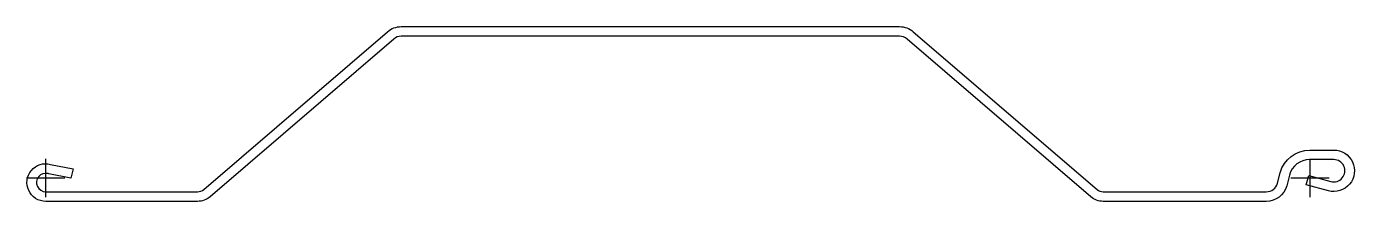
# Model space of a CAD drawing. Header units: millimetres. Extents: x -10 to 683, y -12 to 79.
import ezdxf

# ---------------------------------------------------------------- set-up
doc = ezdxf.new("R2010")
doc.units = ezdxf.units.MM
doc.header["$LTSCALE"] = 0.2

msp = doc.modelspace()

# ---------------------------------------------------------------- linework, layer by layer
at = {"flags": 128}
msp.add_lwpolyline([(449.64, 72.43, 0.178933), (445.73, 73.88), (185.63, 73.88, 0.178938), (181.72, 72.43), (85.81, -9.72, -0.178938), (79.3, -12.12), (0, -12.12, -1.140281), (2.54, 7.14), (14.33, 4.8), (13.03, -0.04), (1.56, 2.24), (1.24, 2.31, 1.140281), (0, -7.12), (79.3, -7.12, 0.178938), (82.56, -5.92), (178.47, 76.23, -0.178938), (185.63, 78.88), (445.73, 78.88, -0.178933), (452.89, 76.23), (548.81, -5.92, 0.178933), (552.06, -7.12), (637.19, -7.12, 0.339454), (642.99, -2.68), (644.45, 2.77, -0.339454), (659.9, 14.62), (672.4, 14.62, -1.140281), (669.6, -6.61), (658.01, -3.5), (659.31, 1.33), (670.9, -1.78, 1.140281), (672.4, 9.62), (659.9, 9.62, 0.339454), (649.27, 1.47), (647.82, -3.97, -0.339454), (637.19, -12.12), (552.06, -12.12, -0.178933), (545.56, -9.72)], format="xyb", close=True, dxfattribs=at)
at = {"layer": 'DEFPOINTS'}
for p, q in [((0, -10), (0, 10)), ((660, -10), (660, 10)), ((10, 0), (-10, 0)), ((670, 0), (650, 0))]:
    msp.add_line(p, q, dxfattribs=at)

doc.saveas('drawing.dxf')
